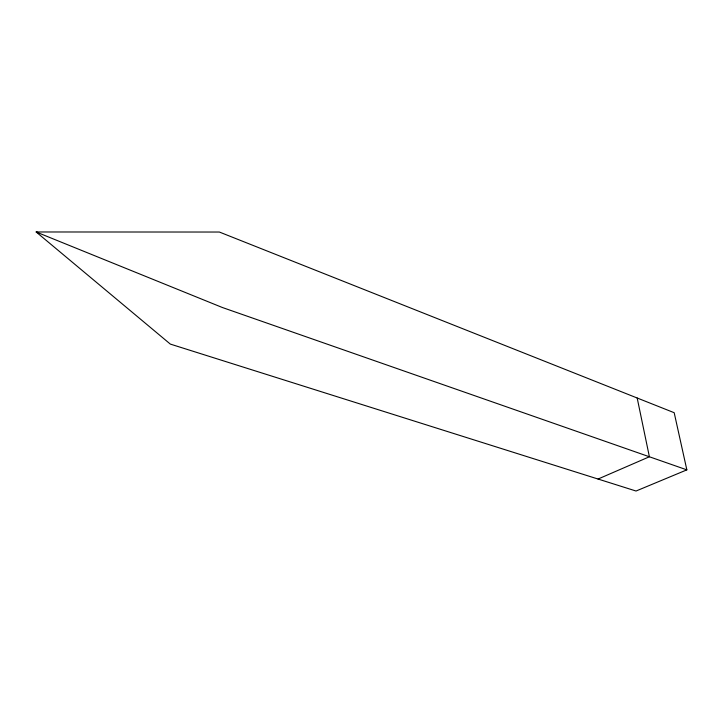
<?xml version="1.0" encoding="UTF-8"?>
<svg xmlns="http://www.w3.org/2000/svg" width="723" height="723" viewBox="0 0 723 723"><rect width="100%" height="100%" fill="white"/><g stroke="black" fill="none" stroke-linecap="round" stroke-linejoin="round"><path stroke-width="1.08" d="M598.038 479.042L649.39 456.764L637.18 398.002M686.85 469.86L636.032 491.025L170.33 344.094L36.15 231.975L219.376 232.038L674.188 412.706L686.85 469.86L222.377 307.51L36.15 231.975L38.31 232.598"/></g></svg>
